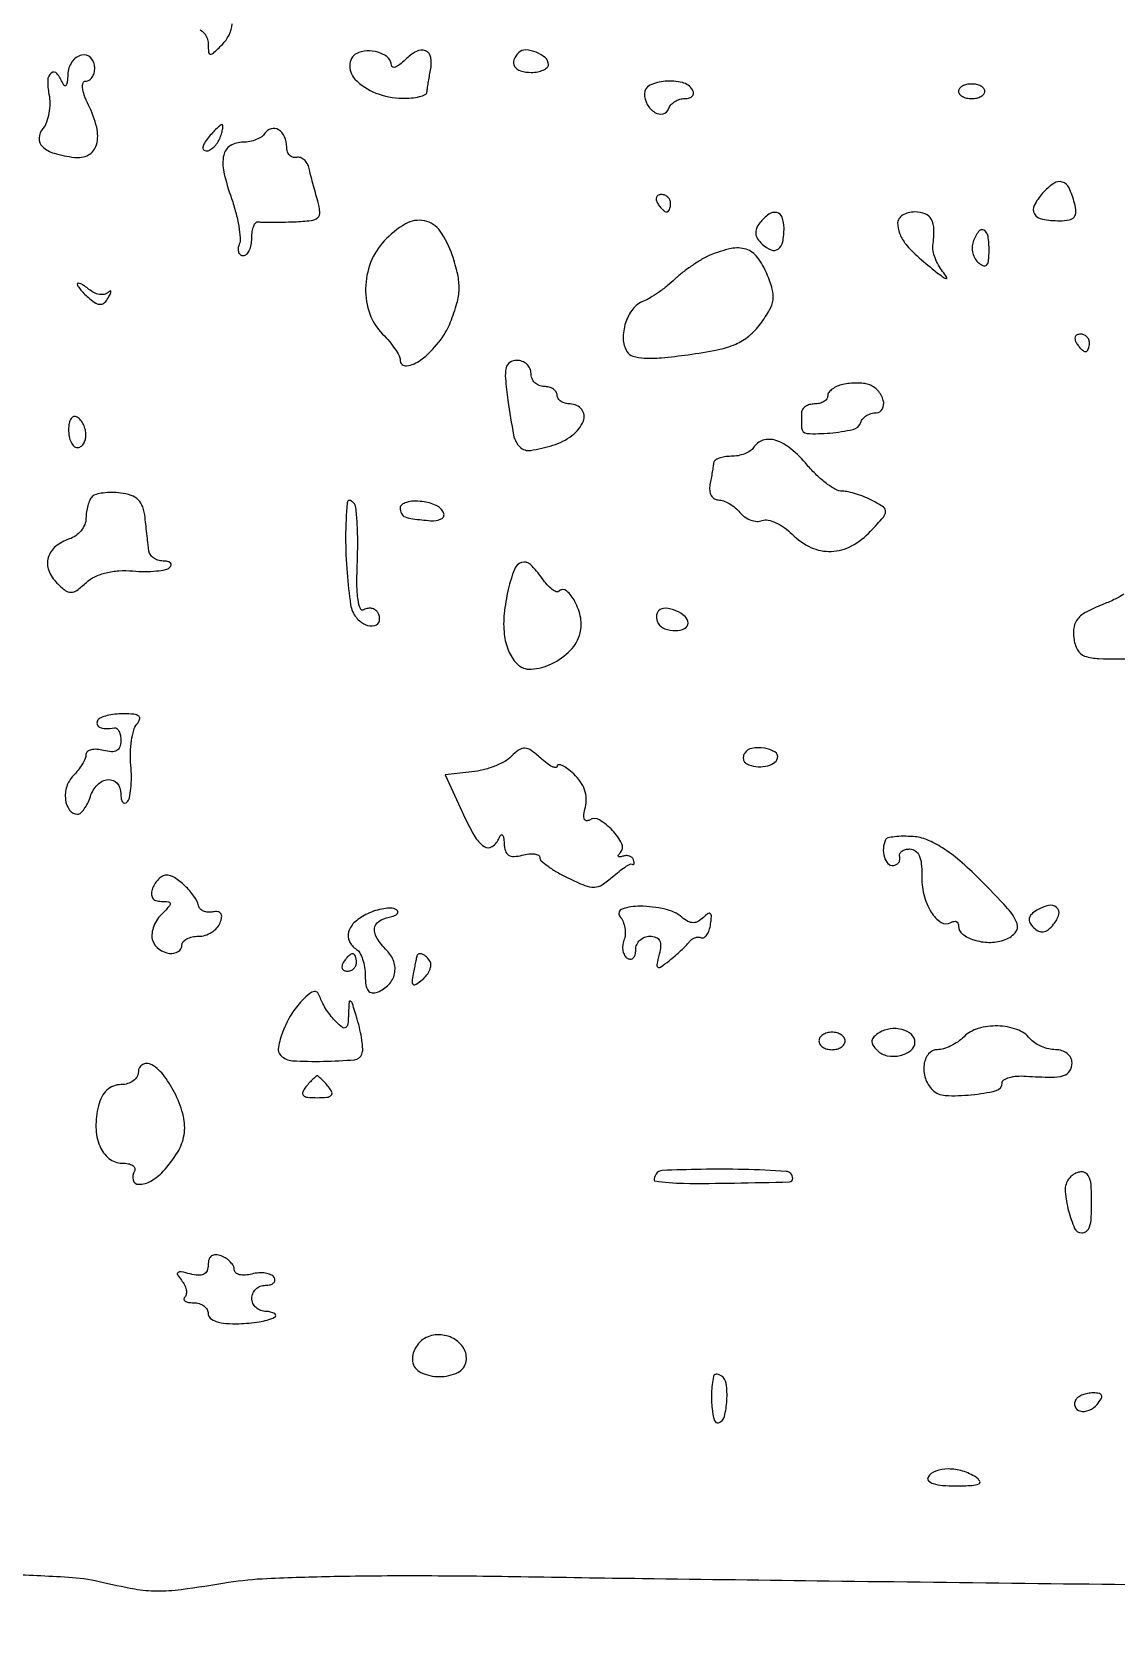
# Model space of a CAD drawing. Extents: x 0 to 5034, y 0 to 2560.
# Drawn here: x 2200.8 to 2325.1, y 1870.3 to 2052.6 of the extents above; entities that cross this region are included whole.
import ezdxf

# ---------------------------------------------------------------- set-up
doc = ezdxf.new("R2010")
doc.units = 0

msp = doc.modelspace()

# ---------------------------------------------------------------- linework, layer by layer
for points in [[(2220.044132, 2052.868529, -0.099917), (2220.546023, 2052.496429, -0.094987), (2220.882642, 2051.940232, -0.088943), (2221, 2051.285714, 0.020319), (2221.040533, 2050.288684, 0.375184), (2221.25, 2050.084892, 0.204178), (2221.611511, 2050.216451, 0.008391), (2222.626681, 2051.198109, 0.173643), (2223.74433, 2053.562689, 0.059902)], [(2325.958173, 1988.203434, -0.027), (2324.81205, 1987.573974, -0.018586), (2323.453354, 1986.981698, 0.025466), (2321.63373, 1986.158534, 0.097306), (2320.66243, 1985.389404, 0.136552), (2320.230191, 1984.460727, 0.07176), (2320.203354, 1983.177834, 0.089695), (2320.626348, 1981.816537, 0.193684), (2321.445573, 1981.115254, 0.07512), (2323.090304, 1980.823778, 0.006583), (2327.336036, 1980.771671, 0.008387)], [(2483.435139, 1872.851407, -0.000217), (2456.690625, 1873.127387, -0.000209), (2433.539205, 1873.386038, -0.000941), (2420, 1873.568445, 0.000646), (2406.950371, 1873.75196, 0.000174), (2386.246875, 1874.009161, 0.000176), (2362.736705, 1874.284763, 0.000182), (2339.5, 1874.54049, -0.000248), (2316.105314, 1874.801008, -0.00023), (2292.120709, 1875.091008, -0.000229), (2270.784059, 1875.368577, -0.000774), (2256.847094, 1875.577856, 0.003359), (2245.194325, 1875.692601, 0.005682), (2235.431853, 1875.612219, 0.006071), (2227.73325, 1875.367791, 0.028792), (2223.347094, 1874.921285, -0.005572), (2217.895555, 1874.109222, -0.035873), (2215.117584, 1873.928362, -0.044209), (2212.580861, 1874.170238, -0.01103), (2208.5, 1875.020789, 0.04251), (2204.996074, 1875.523769, 0.006138), (2197.77488, 1875.851317, 0.00607)]]:
    msp.add_lwpolyline(points, format="xyb")
for points in [[(2204.921053, 2047.75, -0.020908), (2204.859693, 2046.953487, -0.102704), (2204.717133, 2046.528125, -0.451325), (2204.534095, 2046.492009, -0.134342), (2204.337719, 2046.75, 0.078805), (2203.670414, 2047.861188, 0.406336), (2203.023566, 2047.926604, 0.224963), (2202.616175, 2047.098337, 0.050904), (2202.756348, 2045.494254, -0.048918), (2202.853447, 2044.431646, -0.041852), (2202.752063, 2043.311785, -0.043862), (2202.481795, 2042.302369, -0.086073), (2202.069117, 2041.583281, 0.156397), (2201.620251, 2040.467388, 0.227995), (2202.003131, 2039.498001, 0.11761), (2203.351586, 2038.739904, 0.035308), (2205.672097, 2038.251543, 0.159137), (2207.280904, 2038.542282, 0.205765), (2208.203573, 2039.705658, 0.127508), (2208.225559, 2041.703173, 0.053411), (2207.297736, 2044.25, -0.023772), (2206.806779, 2045.384096, -0.061062), (2206.595543, 2046.250883, -0.122842), (2206.664363, 2046.788187, -0.309048), (2206.97432, 2047, 0.144687), (2207.365457, 2047.115605, 0.099394), (2207.698706, 2047.440625, 0.083634), (2207.923284, 2047.926604, 0.066599), (2208, 2048.5, 0.190673), (2207.538198, 2049.666951, 0.270332), (2206.493171, 2049.977784, 0.189121), (2205.384401, 2049.198276, 0.138153)], [(2238.25, 2050.269359, 0.290415), (2237.230509, 2048.98225, 0.220159), (2237.826413, 2047.235639, 0.108971), (2240.227984, 2045.622389, 0.090965), (2243.25, 2045.031803, 0.025749), (2244.309163, 2045.07411, 0.039375), (2245.214663, 2045.229655, 0.045821), (2245.870855, 2045.462074, 0.265258), (2246.076511, 2045.75, -0.012202), (2246.127316, 2046.150861, -0.003176), (2246.228784, 2046.792584, -0.003226), (2246.353805, 2047.522549, -0.003291), (2246.487445, 2048.246029, 0.086851), (2246.510823, 2049.709485, 0.261856), (2245.913323, 2050.464429, 0.226693), (2244.869005, 2050.405077, 0.070812), (2243.58062, 2049.437763, -0.02891), (2242.972681, 2048.896337, -0.074657), (2242.464307, 2048.604754, -0.19), (2242.146163, 2048.605967, -0.306998), (2242, 2048.821583, 0.200426), (2241.667255, 2049.618334, 0.103147), (2240.743456, 2050.215701, 0.086327), (2239.491975, 2050.464462, 0.090146)], [(2256.597766, 2050.264432, 0.104297), (2256.047981, 2049.420792, 0.235241), (2256.116527, 2048.680805, 0.186855), (2256.79516, 2048.16822, 0.069473), (2258, 2048, 0.042713), (2258.765672, 2048.065528, 0.06238), (2259.4125, 2048.262322, 0.081888), (2259.850784, 2048.551578, 0.208972), (2260, 2048.893011, 0.218907), (2259.6448, 2049.665438, 0.081579), (2258.599301, 2050.300655, 0.081237), (2257.401339, 2050.569868, 0.214275)], [(2271, 2045.559017, 0.128079), (2271.318591, 2044.335688, 0.12619), (2272.194596, 2043.415112, 0.196676), (2273.14059, 2043.25199, 0.263723), (2273.774316, 2043.822949, -0.101778), (2274.034693, 2044.272885, -0.070383), (2274.484896, 2044.654241, -0.066973), (2275.048915, 2044.911898, -0.073826), (2275.64235, 2045, 0.070719), (2276.161447, 2045.073789, 0.14589), (2276.503004, 2045.29375, 0.189552), (2276.616301, 2045.61998, 0.129002), (2276.5, 2046, 0.197676), (2275.353596, 2046.830434, 0.079313), (2273.386566, 2046.984744, 0.087866), (2271.618179, 2046.523224, 0.293037)], [(2307, 2045.833333, 0.17482), (2307.114688, 2045.515341, 0.093122), (2307.440625, 2045.244792, 0.073362), (2307.926139, 2045.06169, 0.053595), (2308.5, 2045, 0.053595), (2309.073861, 2045.06169, 0.073362), (2309.559375, 2045.244792, 0.093122), (2309.885312, 2045.515341, 0.17482), (2310, 2045.833333, 0.17482), (2309.885312, 2046.151326, 0.093122), (2309.559375, 2046.421875, 0.073362), (2309.073861, 2046.604977, 0.053595), (2308.5, 2046.666667, 0.053595), (2307.926139, 2046.604977, 0.073362), (2307.440625, 2046.421875, 0.093122), (2307.114688, 2046.151326, 0.17482)], [(2221, 2040.5, 0.035237), (2220.57205, 2039.903434, 0.100348), (2220.396714, 2039.425778, 0.22275), (2220.484197, 2039.128897, 0.214681), (2220.770566, 2039, 0.125677), (2221.201557, 2039.11007, 0.064053), (2221.656816, 2039.440625, 0.05745), (2222.065988, 2039.926337, 0.054778), (2222.361626, 2040.5, 0.019009), (2222.557685, 2041.075405, 0.034664), (2222.666459, 2041.559375, 0.044074), (2222.688496, 2041.904913, 0.407084), (2222.59106, 2042, 0.176553), (2222.395857, 2041.928855, 0.014236), (2221.980891, 2041.559375, 0.017822), (2221.50208, 2041.074599, 0.012711)], [(2227.510081, 2041.016312, -0.106533), (2227.135411, 2040.626691, -0.051189), (2226.52079, 2040.298542, -0.047483), (2225.781491, 2040.07533, -0.049622), (2225.024316, 2040, 0.137307), (2223.542072, 2039.585132, 0.207752), (2222.780089, 2038.507125, 0.108552), (2222.800542, 2036.582831, 0.027116), (2223.677856, 2033.54452, -0.019539), (2224.169059, 2031.935244, -0.022702), (2224.505445, 2030.370697, -0.022486), (2224.668065, 2029.037949, -0.11117), (2224.559523, 2028.29452, 0.066052), (2224.441217, 2027.799286, 0.113514), (2224.493222, 2027.380265, 0.15218), (2224.703544, 2027.104506, 0.155529), (2225.031385, 2027, 0.196096), (2225.401391, 2027.150917, 0.086521), (2225.715469, 2027.5875, 0.06642), (2225.92871, 2028.234506, 0.046464), (2226, 2029, -0.035886), (2226.054452, 2029.757702, -0.059023), (2226.220313, 2030.377714, -0.083952), (2226.463346, 2030.776963, -0.258827), (2226.75, 2030.881579, 0.035128), (2227.215965, 2030.84123, 0.004037), (2228.268635, 2030.83273, 0.004852), (2229.522606, 2030.844899, 0.003938), (2230.866631, 2030.881579, 0.01734), (2232.796693, 2031.016589, 0.155124), (2233.565547, 2031.352871, 0.242932), (2233.815721, 2031.99019, 0.04642), (2233.566446, 2033.25, -0.003878), (2233.286773, 2034.221269, -0.003034), (2232.99779, 2035.279687, -0.003067), (2232.740807, 2036.268212, -0.007492), (2232.566978, 2037, 0.072893), (2232.355915, 2037.554397, 0.087719), (2232.003876, 2037.985938, 0.100732), (2231.568823, 2038.229708, 0.133307), (2231.117163, 2038.25, -0.132087), (2230.691833, 2038.268087, -0.128759), (2230.328167, 2038.496726, -0.110219), (2230.084246, 2038.909359, -0.078743), (2230, 2039.440983, 0.104011), (2229.75273, 2040.616793, 0.149125), (2229.062636, 2041.418656, 0.210223), (2228.219773, 2041.545779, 0.190377)], [(2316.631465, 2034.145267, 0.063051), (2315.666108, 2032.762958, 0.265148), (2315.699899, 2031.788893, 0.213578), (2316.60508, 2031.173713, 0.044049), (2318.573047, 2031, 0.042112), (2319.67345, 2031.092845, 0.176327), (2320.241512, 2031.416148, 0.1915), (2320.442012, 2032.009433, 0.050858), (2320.285674, 2033.015584, 0.044988), (2319.659191, 2034.755062, 0.21193), (2318.878229, 2035.436581, 0.233909), (2317.906495, 2035.280034, 0.05404)], [(2272.5, 2033, 0.029505), (2272.768994, 2032.617226, 0.035638), (2273.066025, 2032.29375, 0.038439), (2273.34829, 2032.065539, 0.151918), (2273.559017, 2032, 0.210953), (2273.727648, 2032.07446, 0.081139), (2273.870461, 2032.29375, 0.061769), (2273.967655, 2032.617151, 0.042167), (2274, 2033, 0.105053), (2273.918938, 2033.381556, 0.099167), (2273.688914, 2033.70625, 0.09642), (2273.345238, 2033.923877, 0.093332), (2272.940983, 2034, 0.108972), (2272.586039, 2033.921712, 0.182303), (2272.3746, 2033.70625, 0.161196), (2272.343488, 2033.3821, 0.082592)], [(2284.222731, 2030.75, 0.072204), (2283.841207, 2030.115392, 0.127626), (2283.754511, 2029.514382, 0.12004), (2283.970627, 2028.92151, 0.059689), (2284.493731, 2028.310111, 0.08885), (2285.520603, 2027.656838, 0.262525), (2286.320941, 2027.756673, 0.186352), (2286.844002, 2028.58222, 0.049109), (2287, 2030.166667, 0.086897), (2286.785451, 2031.391844, 0.259887), (2286.165698, 2031.930553, 0.212536), (2285.265296, 2031.736935, 0.063759)], [(2300.015313, 2030.75, 0.087418), (2300.238059, 2029.570457, 0.071649), (2300.85855, 2028.445615, 0.046946), (2302.015911, 2027.180548, 0.014473), (2303.982767, 2025.5, 0.005617), (2305.132607, 2024.594853, 0.097681), (2305.557467, 2024.383878, 0.685694), (2305.644836, 2024.502498, 0.022533), (2305.171893, 2025.175811, -0.039837), (2304.690084, 2025.9148, -0.03564), (2304.310946, 2026.748333, -0.037434), (2304.079972, 2027.54915, -0.085355), (2304.057609, 2028.175811, 0.034133), (2304.180446, 2030.023416, 0.123566), (2303.893705, 2031.157078, 0.179821), (2303.18404, 2031.781179, 0.091629), (2302, 2032, 0.060695), (2301.236322, 2031.906955, 0.080065), (2300.591998, 2031.632812, 0.098647), (2300.163598, 2031.226684, 0.158219)], [(2241.174314, 2028.685549, 0.097204), (2239.621693, 2026.211223, 0.087794), (2239.046087, 2023.241504, 0.090216), (2239.527583, 2020.325288, 0.110906), (2241, 2018, -0.022173), (2241.765609, 2017.163301, -0.025937), (2242.4125, 2016.303216, -0.026237), (2242.875702, 2015.531415, -0.122627), (2243, 2015.032224, 0.454034), (2243.749088, 2014.377355, 0.128967), (2245.379852, 2015.048711, 0.06381), (2247.413104, 2017.03813, 0.072459), (2248.776851, 2019.39703, 0.025324), (2249.50926, 2021.543134, 0.063161), (2249.759908, 2023.178459, 0.06224), (2249.596024, 2024.838809, 0.024022), (2248.975954, 2027.072859, 0.07472), (2247.600403, 2029.794715, 0.189692), (2245.778245, 2030.985333, 0.185828), (2243.604992, 2030.626531, 0.071502)], [(2308.66643, 2028.573113, 0.087691), (2308.546359, 2027.953708, 0.069301), (2308.629451, 2027.275127, 0.069056), (2308.895426, 2026.642719, 0.085724), (2309.309441, 2026.15815, 0.087384), (2309.859923, 2025.844134, 0.314691), (2310.229039, 2025.944577, 0.151066), (2310.446421, 2026.465273, 0.02391), (2310.5, 2027.585037, 0.0376), (2310.375437, 2029.239097, 0.235779), (2309.90189, 2029.911713, 0.382608), (2309.294506, 2029.765274, 0.059309)], [(2278.5, 2027.035793, 0.034077), (2277.590808, 2026.580041, 0.016827), (2276.5, 2025.886328, 0.016615), (2275.411813, 2025.087367, 0.023286), (2274.5, 2024.298691, -0.020741), (2273.616146, 2023.5263, -0.017121), (2272.614199, 2022.776429, -0.01746), (2271.646233, 2022.151434, -0.043491), (2270.888763, 2021.784144, 0.138995), (2269.672767, 2020.877304, 0.0845), (2268.830558, 2019.279887, 0.084028), (2268.561144, 2017.48433, 0.134514), (2268.99594, 2016.006569, 0.183926), (2269.68819, 2015.476554, 0.059656), (2270.980672, 2015.254052, 0.036163), (2272.97056, 2015.295817, 0.010513), (2276.019694, 2015.645871, 0.015368), (2279.353015, 2016.204553, 0.051925), (2281.459386, 2016.857405, 0.073487), (2282.973805, 2017.788029, 0.058255), (2284.294022, 2019.186312, 0.028255), (2285.348258, 2020.782099, 0.100495), (2285.739883, 2021.936726, 0.101265), (2285.648689, 2023.147818, 0.028933), (2285.026381, 2024.936312, 0.065313), (2283.949254, 2026.803926, 0.152664), (2282.645184, 2027.723591, 0.133059), (2280.921673, 2027.80409, 0.044691)], [(2206, 2023.744889, 0.152428), (2206.081932, 2023.482379, 0.024047), (2206.414473, 2023.047782, 0.024812), (2206.870706, 2022.558874, 0.019407), (2207.410972, 2022.073886, 0.03892), (2208.145752, 2021.554932, 0.150137), (2208.68229, 2021.42416, 0.184594), (2209.132685, 2021.627488, 0.06466), (2209.571298, 2022.201442, 0.016746), (2209.82141, 2022.67047, 0.145908), (2209.860148, 2022.900785, 0.539115), (2209.762019, 2022.949252, 0.051532), (2209.502335, 2022.758676, -0.144798), (2209.088476, 2022.559537, -0.083091), (2208.530184, 2022.562285, -0.070874), (2207.916142, 2022.760494, -0.059816), (2207.342009, 2023.131121, 0.020857), (2206.826529, 2023.523818, 0.04512), (2206.394215, 2023.770845, 0.087861), (2206.108265, 2023.844982, 0.437369)], [(2320.5, 2017, 0.029505), (2320.768994, 2016.617226, 0.035638), (2321.066025, 2016.29375, 0.038439), (2321.34829, 2016.065539, 0.151918), (2321.559017, 2016, 0.210953), (2321.727648, 2016.07446, 0.081139), (2321.870461, 2016.29375, 0.061769), (2321.967655, 2016.617151, 0.042167), (2322, 2017, 0.105053), (2321.918938, 2017.381556, 0.099167), (2321.688914, 2017.70625, 0.09642), (2321.345238, 2017.923877, 0.093332), (2320.940983, 2018, 0.108972), (2320.586039, 2017.921712, 0.182303), (2320.3746, 2017.70625, 0.161196), (2320.343488, 2017.3821, 0.082592)], [(2255.356312, 2010.41707, 0.012699), (2256.005061, 2006.437892, 0.150457), (2256.726689, 2005.070803, 0.23929), (2257.937792, 2004.6739, 0.036197), (2260.500982, 2005.261683, 0.086216), (2262.695528, 2006.375859, 0.133223), (2263.998653, 2008.040732, 0.275694), (2263.812868, 2009.370681, 0.227292), (2262.5, 2010, -0.064853), (2261.926543, 2010.074694, -0.082425), (2261.440625, 2010.29375, -0.098894), (2261.115568, 2010.618646, -0.148195), (2261, 2011, 0.148195), (2260.884432, 2011.381354, 0.098894), (2260.559375, 2011.70625, 0.082425), (2260.073457, 2011.925306, 0.064853), (2259.5, 2012, -0.099038), (2258.927543, 2012.114514, -0.097945), (2258.440625, 2012.440625, -0.097945), (2258.114514, 2012.927543, -0.099038), (2258, 2013.5, 0.108258), (2257.874623, 2014.072277, 0.099669), (2257.519447, 2014.559375, 0.095531), (2256.988629, 2014.885991, 0.090525), (2256.364076, 2015, 0.147431), (2255.572231, 2014.761327, 0.194612), (2255.150229, 2014.145637, 0.076929), (2255.072371, 2012.909358, 0.011389)], [(2293.75, 2012.242116, 0.047658), (2293.080476, 2012.024806, 0.058939), (2292.514062, 2011.69534, 0.070236), (2292.12824, 2011.309967, 0.162852), (2292, 2010.926676, -0.159035), (2291.884661, 2010.573227, -0.096938), (2291.559375, 2010.272211, -0.0787), (2291.073633, 2010.068948, -0.059882), (2290.5, 2010, 0.064853), (2289.926543, 2009.925306, 0.082425), (2289.440625, 2009.70625, 0.098894), (2289.115568, 2009.381354, 0.148195), (2289, 2009, 0.000551), (2289.00048, 2008.564261, 0.000405), (2289.001935, 2008.081308, 0.000409), (2289.004055, 2007.624395, 0.000912), (2289.006587, 2007.276794, 0.39825), (2289.644373, 2006.615231, 0.033288), (2292.249519, 2006.66956, 0.032441), (2294.909156, 2007.077681, 0.263861), (2295.790414, 2007.871241, -0.099859), (2296.037916, 2008.302702, -0.070381), (2296.463069, 2008.668427, -0.067369), (2296.994278, 2008.915488, -0.075342), (2297.551949, 2009, 0.277573), (2298.267619, 2009.430468, 0.190483), (2298.375699, 2010.397413, 0.119773), (2297.745459, 2011.541379, 0.12709), (2296.672681, 2012.238121, 0.055474), (2296.099421, 2012.361715, 0.025042), (2295.330413, 2012.401307, 0.024423), (2294.506, 2012.362144, 0.030583)], [(2205, 2007.059017, 0.0466), (2205.073608, 2006.270941, 0.066561), (2205.29375, 2005.604836, 0.086673), (2205.618015, 2005.155423, 0.195654), (2206, 2005, 0.142666), (2206.38134, 2005.111069, 0.09965), (2206.70625, 2005.423289, 0.08433), (2206.925146, 2005.890182, 0.067639), (2207, 2006.440983, 0.061875), (2206.925833, 2007.038022, 0.051278), (2206.70625, 2007.640225, 0.053305), (2206.382836, 2008.157656, 0.08825), (2206, 2008.5, 0.202618), (2205.621877, 2008.558599, 0.181468), (2205.29375, 2008.33165, 0.104212), (2205.071541, 2007.804599, 0.047867)], [(2283.5, 2005, -0.111412), (2283.123976, 2004.616444, -0.050262), (2282.49335, 2004.29375, -0.046318), (2281.729296, 2004.074077, -0.046881), (2280.940983, 2004, 0.03663), (2280.192192, 2003.94507, 0.052414), (2279.547689, 2003.779687, 0.065681), (2279.090993, 2003.537796, 0.215985), (2278.923489, 2003.25, -0.012203), (2278.872658, 2002.848937, -0.003168), (2278.771045, 2002.20625, -0.003219), (2278.645835, 2001.475, -0.003281), (2278.511973, 2000.75, 0.071152), (2278.480458, 2000.081103, 0.101383), (2278.65404, 1999.514062, 0.124155), (2279.001773, 1999.137928, 0.145404), (2279.466039, 1999, -0.088308), (2280.046125, 1998.896742, -0.043304), (2280.727641, 1998.576836, -0.041159), (2281.397954, 1998.110635, -0.04706), (2281.950668, 1997.559441, 0.067876), (2282.508572, 1997.047432, 0.064889), (2283.191467, 1996.694173, 0.069726), (2283.890615, 1996.546203, 0.10937), (2284.495794, 1996.63676, -0.145209), (2285.160772, 1996.688737, -0.054218), (2286.059139, 1996.392299, -0.047921), (2287.028107, 1995.833866, -0.041725), (2287.922681, 1995.077319, 0.088007), (2290.081511, 1993.568995, 0.118484), (2292.41061, 1993.100723, 0.115261), (2294.745867, 1993.73941, 0.080204), (2296.919686, 1995.414509, 0.009094), (2298.378913, 1997.025522, 0.163774), (2298.642125, 1997.660168, 0.267473), (2298.392671, 1998.171046, 0.02562), (2297.159741, 1998.914509, 0.026172), (2296.27488, 1999.330074, 0.021606), (2295.29346, 1999.681137, 0.022139), (2294.363124, 1999.924696, 0.052995), (2293.654635, 2000, -0.129617), (2292.921201, 2000.19338, -0.031952), (2291.870088, 2000.88125, -0.03056), (2290.728307, 2001.851697, -0.026439), (2289.653454, 2003, 0.043499), (2287.793122, 2004.856424, 0.096082), (2286.045217, 2005.824576, 0.153893), (2284.586101, 2005.837505, 0.182148)], [(2207.712576, 1999.379243, 0.090808), (2207.438671, 1998.98253, 0.035818), (2207.209319, 1998.357239, 0.033974), (2207.052572, 1997.629076, 0.036042), (2207, 1996.900721, -0.098301), (2206.857001, 1996.180397, -0.071494), (2206.439637, 1995.47567, -0.068895), (2205.82148, 1994.893075, -0.077879), (2205.092381, 1994.529321, 0.095742), (2203.513629, 1993.670463, 0.15252), (2202.679485, 1992.394379, 0.159739), (2202.739496, 1990.915375, 0.107421), (2203.661344, 1989.481513, 0.031087), (2204.625531, 1988.630307, 0.17094), (2205.273505, 1988.41379, 0.156292), (2205.947142, 1988.641674, 0.024826), (2207.039784, 1989.536004, -0.07248), (2208.029672, 1990.200017, -0.050545), (2209.297181, 1990.65573, -0.045644), (2210.768686, 1990.882514, -0.036925), (2212.367293, 1990.863126, 0.020347), (2213.769887, 1990.79961, 0.025597), (2215.068719, 1990.860204, 0.025202), (2216.124375, 1991.017802, 0.147764), (2216.61303, 1991.279696, 0.148932), (2216.758238, 1991.552125, 0.260405), (2216.681119, 1991.788411, 0.140253), (2216.360351, 1991.950195, 0.047146), (2215.833333, 1992, -0.08018), (2215.24934, 1992.094255, -0.082595), (2214.731236, 1992.367188, -0.088624), (2214.357594, 1992.77284, -0.113415), (2214.187895, 1993.25, -0.000985), (2214.113937, 1993.896754, -0.000308), (2214.005506, 1994.867188, -0.000307), (2213.885737, 1995.951186, -0.00034), (2213.771229, 1997, 0.056439), (2213.503065, 1998.194558, 0.114012), (2212.993038, 1999.006931, 0.112786), (2212.174147, 1999.518627, 0.054501), (2210.962576, 1999.79591, 0.028384), (2209.938939, 1999.856725, 0.032536), (2208.961202, 1999.795577, 0.034438), (2208.153747, 1999.634956, 0.130786)], [(2236.9375, 1998.666667, 0.023444), (2236.755403, 1994.761549, 0.019863), (2236.920657, 1990.632795, 0.016102), (2237.329448, 1986.995717, 0.138016), (2237.988307, 1985.514089, 0.107235), (2239.002323, 1984.719903, 0.171415), (2240.084367, 1984.599043, 0.298179), (2240.620525, 1985.159853, 0.186347), (2240.447214, 1986.08541, 0.105356), (2240.14684, 1986.399228, 0.099219), (2239.738273, 1986.571754, 0.096338), (2239.28442, 1986.576149, 0.093061), (2238.855865, 1986.41092, -0.463313), (2238.445301, 1986.544323, -0.062964), (2238.176951, 1987.540519, -0.033295), (2238.05165, 1989.307312, -0.011257), (2238.09881, 1991.887428, 0.010684), (2238.145143, 1994.272643, 0.015183), (2238.076641, 1996.392233, 0.011141), (2237.928973, 1998.126327, 0.171185), (2237.673846, 1998.659487, 0.054359), (2237.410776, 1998.870828, 0.140521), (2237.179583, 1998.939558, 0.229234), (2237.017364, 1998.863004, 0.147482)], [(2243, 1998.066422, 0.119629), (2243.153032, 1997.435967, 0.177808), (2243.567274, 1997.055744, 0.069148), (2244.447789, 1996.82848, 0.007844), (2246.5, 1996.625, 0.125287), (2247.721121, 1996.829758, 0.414473), (2247.986537, 1997.514989, 0.185376), (2247.13941, 1998.366379, 0.074374), (2245.531089, 1998.816422, 0.039814), (2244.561617, 1998.859867, 0.063402), (2243.743507, 1998.726634, 0.088849), (2243.19185, 1998.449661, 0.236322)], [(2255.394999, 1988.75, 0.031624), (2254.923383, 1985.962993, 0.054752), (2254.935097, 1983.616303, 0.067713), (2255.420969, 1981.710348, 0.095778), (2256.372105, 1980.245216, 0.220887), (2258.02912, 1979.603986, 0.096602), (2260.360678, 1980.219658, 0.086435), (2262.514196, 1981.767557, 0.13147), (2263.64006, 1983.762986, 0.111529), (2263.69153, 1985.471548, 0.070489), (2263.037358, 1987.364285, 0.100757), (2262.073635, 1988.569902, 0.388153), (2261.197194, 1988.530527, -0.304453), (2260.900019, 1988.472041, -0.065105), (2260.421303, 1988.750459, -0.047634), (2259.855634, 1989.279548, -0.028155), (2259.282991, 1990.006361, 0.045707), (2257.933876, 1991.600426, 0.279352), (2256.928315, 1991.838278, 0.227738), (2256.097641, 1991.048153, 0.03294)], [(2272.624952, 1986.291619, 0.112362), (2272.447014, 1986.008818, 0.077846), (2272.378206, 1985.63587, 0.072274), (2272.425746, 1985.232189, 0.073142), (2272.586203, 1984.86052, 0.166742), (2273.350977, 1984.233457, 0.091719), (2274.556368, 1984.022312, 0.10994), (2275.605693, 1984.266365, 0.288442), (2276, 1984.893011, 0.218838), (2275.648401, 1985.65787, 0.079209), (2274.605117, 1986.298867, 0.079214), (2273.414306, 1986.58367, 0.218914)], [(2208.345492, 1973.75, 0.202658), (2208.274563, 1973.292087, 0.228021), (2208.557744, 1972.952175, 0.107499), (2209.247088, 1972.80262, 0.039037), (2210.25, 1972.881579, -0.218713), (2210.53584, 1972.801225, -0.100835), (2210.779687, 1972.490328, -0.07135), (2210.945157, 1971.993781, -0.044832), (2211, 1971.383369, -0.088371), (2210.876533, 1970.69025, -0.181411), (2210.521595, 1970.278546, -0.142059), (2209.910009, 1970.142964, -0.047964), (2209, 1970.289749, 0.044397), (2208.233848, 1970.418932, 0.075619), (2207.5875, 1970.371895, 0.113191), (2207.158862, 1970.165357, 0.227916), (2207, 1969.834952, -0.102317), (2206.901786, 1969.360028, -0.032877), (2206.571856, 1968.716231, -0.031227), (2206.100282, 1968.0295, -0.030315), (2205.54249, 1967.399633, 0.120826), (2204.795822, 1966.167764, 0.104614), (2204.650708, 1964.660137, 0.131753), (2205.121159, 1963.463244, 0.237915), (2206.039601, 1963, 0.183953), (2206.400876, 1963.13757, 0.053153), (2206.809163, 1963.5875, 0.045735), (2207.196335, 1964.234423, 0.035156), (2207.5, 1965, -0.115978), (2208.313503, 1966.36251, -0.178527), (2209.53754, 1966.951199, -0.247301), (2210.566494, 1966.528337, -0.175778), (2211, 1965.333333, 0.04182), (2211.049566, 1964.741763, 0.121442), (2211.211589, 1964.367839, 0.255082), (2211.448743, 1964.261734, 0.178507), (2211.720304, 1964.38697, 0.14723), (2211.982241, 1964.874478, 0.025411), (2212.140531, 1965.922749, 0.025746), (2212.201927, 1967.212194, 0.020513), (2212.139376, 1968.603662, -0.028289), (2212.097454, 1970.030197, -0.029925), (2212.219174, 1971.425479, -0.031351), (2212.469994, 1972.60496, -0.105517), (2212.834036, 1973.300025, 0.089842), (2213.148389, 1973.857398, 0.318976), (2213.040037, 1974.229677, 0.146054), (2212.495647, 1974.447091, 0.022481), (2211.319472, 1974.5, 0.027659), (2210.324404, 1974.444913, 0.034121), (2209.410302, 1974.279687, 0.036416), (2208.686206, 1974.039862, 0.157428)], [(2255.764504, 1969.621647, -0.07036), (2254.982053, 1969.033086, -0.031998), (2253.821222, 1968.485957, -0.030892), (2252.502613, 1968.056716, -0.036977), (2251.217829, 1967.824221), (2248.144358, 1967.5), (2250.101239, 1963.25, 0.021171), (2251.496827, 1960.528528, 0.110055), (2252.622128, 1959.284684, 0.312549), (2253.55036, 1959.275117, 0.149017), (2254.337719, 1960.25, -0.073498), (2254.539332, 1960.593893, -0.454677), (2254.719408, 1960.60116, -0.156943), (2254.861437, 1960.304347, -0.023178), (2254.921053, 1959.633369, 0.065879), (2255.069361, 1958.788827, 0.17465), (2255.435477, 1958.308438, 0.157578), (2256.053559, 1958.143231, 0.051139), (2257, 1958.289749, -0.035063), (2257.766579, 1958.433746, -0.061101), (2258.4125, 1958.429567, -0.09238), (2258.846459, 1958.289238, -0.275091), (2259, 1958.031284, 0.214664), (2259.175652, 1957.641005, 0.024281), (2259.950379, 1957.019083, 0.025956), (2260.996012, 1956.340024, 0.018264), (2262.235332, 1955.682888, 0.016694), (2264.183391, 1954.818457, 0.102545), (2265.258183, 1954.623016, 0.138746), (2266.16498, 1954.903751, 0.039921), (2267.34032, 1955.807985, -0.016739), (2268.08539, 1956.438215, -0.025409), (2268.776799, 1956.929533, -0.022893), (2269.354322, 1957.261138, -0.26594), (2269.604988, 1957.25, 0.181412), (2269.730913, 1957.223774, 0.291599), (2269.810528, 1957.29375, 0.116256), (2269.819881, 1957.477696, 0.035285), (2269.75, 1957.75, 0.13236), (2269.577601, 1958.010323, 0.100566), (2269.279688, 1958.181771, 0.087856), (2268.900904, 1958.237658, 0.073375), (2268.5, 1958.166667, -0.042005), (2268.159024, 1958.084022, -0.306697), (2268.014703, 1958.152203, -0.297591), (2268.021878, 1958.314328, -0.040694), (2268.252182, 1958.585515, 0.323384), (2268.417295, 1959.609566, 0.073496), (2267.345317, 1961.135496, 0.070024), (2265.840457, 1962.332243, 0.278265), (2264.70883, 1962.320047, -0.165536), (2264.340491, 1962.235558, -0.297079), (2264.108586, 1962.423155, -0.114287), (2264.06399, 1962.943523, -0.028429), (2264.233999, 1963.786811, 0.076012), (2264.338257, 1964.785238, 0.072872), (2264.142761, 1965.78464, 0.068513), (2263.652205, 1966.737417, 0.055795), (2262.891522, 1967.598171, 0.022253), (2262.164693, 1968.199353, 0.050461), (2261.555635, 1968.569202, 0.109588), (2261.16142, 1968.660088, 0.416642), (2261, 1968.5, -0.414754), (2260.839152, 1968.339448, -0.11073), (2260.447413, 1968.428039, -0.050819), (2259.841704, 1968.794851, -0.022377), (2259.118854, 1969.392438, 0.02507), (2258.012717, 1970.296913, 0.142727), (2257.306936, 1970.555955, 0.173697), (2256.647736, 1970.369439, 0.041449)], [(2282.487659, 1969.980032, 0.086456), (2282.347192, 1969.629461, 0.102024), (2282.345313, 1969.272696, 0.11056), (2282.481778, 1968.965717, 0.11748), (2282.733688, 1968.754232, 0.085984), (2283.764165, 1968.443417, 0.076224), (2284.8851, 1968.477903, 0.087776), (2285.803236, 1968.82141, 0.194412), (2286.25, 1969.404671, 0.34024), (2285.96037, 1970.116771, 0.094491), (2284.74709, 1970.546191, 0.079865), (2283.313066, 1970.535234, 0.215807)], [(2298.627527, 1960.061298, 0.091797), (2298.381568, 1959.08452, 0.087753), (2298.495348, 1958.067938, 0.111745), (2298.907424, 1957.32966, 0.23911), (2299.5, 1957.1, 0.093907), (2299.862485, 1957.206961, 0.113761), (2300.132812, 1957.435, 0.119228), (2300.267928, 1957.749164, 0.11039), (2300.25, 1958.1, -0.16578), (2300.269736, 1958.442114, -0.134371), (2300.494416, 1958.735625, -0.100328), (2300.90338, 1958.933343, -0.062668), (2301.433117, 1959, -0.162882), (2302.040644, 1958.796695, -0.125161), (2302.481123, 1958.247416, -0.08054), (2302.732163, 1957.326564, -0.033473), (2302.781922, 1956.034642, 0.068069), (2303.024688, 1953.785126, 0.076156), (2303.863704, 1951.775218, 0.108813), (2304.999624, 1950.59019, 0.293886), (2306.113307, 1950.570027, -0.084072), (2306.452048, 1950.707619, -0.162821), (2306.739534, 1950.677399, -0.181209), (2306.930781, 1950.485894, -0.106954), (2307, 1950.166006, 0.234427), (2307.45043, 1949.258097, 0.086269), (2308.756573, 1948.582066, 0.072285), (2310.480204, 1948.301817, 0.081227), (2312.140877, 1948.544713, 0.123834), (2313.482192, 1949.374007, 0.294702), (2313.702207, 1950.473721, 0.092696), (2312.625405, 1952.189022, 0.009988), (2309.364703, 1955.582665, 0.018824), (2307.129129, 1957.655963, 0.035197), (2305.150427, 1959.128418, 0.044288), (2303.384524, 1960.049711, 0.080983), (2301.807096, 1960.420278, 0.018451), (2300.668841, 1960.45697, 0.026945), (2299.667644, 1960.398283, 0.02543), (2298.886362, 1960.269574, 0.235968)], [(2214.638374, 1954.5, 0.076456), (2214.502899, 1953.876014, 0.159479), (2214.627027, 1953.40006, 0.16654), (2215.002773, 1953.10278, 0.085025), (2215.602813, 1953, -0.026152), (2216.454706, 1952.955413, -0.381821), (2216.641041, 1952.75, -0.191013), (2216.502992, 1952.394304, -0.009426), (2215.613918, 1951.471061, 0.061045), (2215.071286, 1950.776861, 0.057683), (2214.699927, 1949.959124, 0.062084), (2214.546188, 1949.146763, 0.107774), (2214.649478, 1948.471061, 0.144173), (2215.381831, 1947.513237, 0.123615), (2216.561615, 1947.034255, 0.172287), (2217.571172, 1947.240528, 0.262819), (2218, 1948, -0.182536), (2218.144157, 1948.381715, -0.0909), (2218.556072, 1948.70625, -0.070807), (2219.168668, 1948.926137, -0.050854), (2219.893011, 1949, 0.074541), (2220.660856, 1949.115111, 0.06444), (2221.403562, 1949.452425, 0.066855), (2222.009833, 1949.951304, 0.095879), (2222.377041, 1950.540169, 0.056122), (2222.54475, 1951.185433, 0.183748), (2222.449653, 1951.608145, 0.220162), (2222.116571, 1951.81358, 0.080431), (2221.549607, 1951.790169, -0.068962), (2220.989171, 1951.754209, -0.082659), (2220.476106, 1951.878987, -0.095856), (2220.088994, 1952.14079, -0.137244), (2219.887006, 1952.5, 0.098304), (2219.376802, 1953.596683, 0.045758), (2218.334486, 1954.778225, 0.045444), (2217.140734, 1955.715546, 0.144702), (2216.178417, 1956, 0.13086), (2215.767022, 1955.890454, 0.063019), (2215.328198, 1955.559375, 0.056057), (2214.930156, 1955.073715, 0.052089)], [(2239.25, 1951.574343, 0.071571), (2237.832082, 1950.647365, 0.13868), (2237.103452, 1949.518775, 0.187445), (2237.18438, 1948.410732, 0.144423), (2238, 1947.5, -0.129543), (2238.384443, 1947.095167, -0.045759), (2238.70625, 1946.355694, -0.041688), (2238.926143, 1945.44003, -0.038107), (2239, 1944.472368, 0.035801), (2239.076887, 1943.399947, 0.127907), (2239.340964, 1942.771101, 0.209144), (2239.789997, 1942.522024, 0.115638), (2240.422681, 1942.608704, 0.110399), (2241.698616, 1943.456219, 0.138843), (2242.361949, 1944.703887, 0.13935), (2242.271533, 1946.110577, 0.111532), (2241.45751, 1947.399633, -0.052172), (2240.358792, 1948.755134, -0.164898), (2240.073451, 1949.872408, -0.228239), (2240.553365, 1950.699815, -0.100531), (2241.75, 1951.200137, 0.03844), (2242.357401, 1951.369857, 0.130318), (2242.692188, 1951.603094, 0.296936), (2242.723635, 1951.851668, 0.157729), (2242.5, 1952.084933, 0.123592), (2241.962201, 1952.220913, 0.039408), (2241.132812, 1952.156876, 0.036579), (2240.184794, 1951.935947, 0.033521)], [(2268.195844, 1951.262735, -0.075783), (2268.546912, 1950.679656, -0.05584), (2268.754894, 1949.953958, -0.056007), (2268.796736, 1949.202883, -0.077696), (2268.65555, 1948.54476, 0.066144), (2268.509891, 1947.934531, 0.071976), (2268.535178, 1947.32539, 0.080917), (2268.721202, 1946.810469, 0.127958), (2269.043674, 1946.473008, 0.14801), (2269.40646, 1946.37662, 0.191608), (2269.719079, 1946.513546, 0.133038), (2269.930293, 1946.886908, 0.062657), (2270, 1947.440983, -0.102809), (2270.123628, 1948.035881, -0.098755), (2270.474885, 1948.542039, -0.097013), (2270.999574, 1948.881194, -0.095392), (2271.616631, 1949, -0.088802), (2272.31611, 1948.874783, -0.185479), (2272.725362, 1948.515068, -0.140813), (2272.854162, 1947.889809, -0.044816), (2272.695306, 1946.942849, 0.012332), (2272.416762, 1945.759173, 0.307328), (2272.537689, 1945.464882, 0.308973), (2272.85501, 1945.469563, 0.012413), (2273.828674, 1946.192849, 0.011658), (2274.513408, 1946.754594, 0.010822), (2275.188765, 1947.361426, 0.010874), (2275.765895, 1947.927124, 0.035403), (2276.111803, 1948.33541, -0.076173), (2276.405136, 1948.629474, -0.073286), (2276.776794, 1948.826892, -0.077914), (2277.167465, 1948.900591, -0.108206), (2277.516474, 1948.83541, 0.236862), (2277.840014, 1948.856452, 0.109322), (2278.15752, 1949.150982, 0.072596), (2278.422001, 1949.684531, 0.04241), (2278.585369, 1950.380699, 0.020659), (2278.67785, 1951.263164, 0.224686), (2278.549055, 1951.586632, 0.36038), (2278.276169, 1951.602493, 0.037936), (2277.754492, 1951.154492, -0.066727), (2277.160185, 1950.700685, -0.132489), (2276.590989, 1950.552041, -0.121022), (2275.988922, 1950.705052, -0.050788), (2275.290088, 1951.174211, 0.119913), (2273.368156, 1952.112198, 0.050762), (2270.498571, 1952.440505, 0.084454), (2268.43809, 1952.116371, 0.52682)], [(2315.960613, 1951.975658, 0.052869), (2315.347795, 1951.500818, 0.157747), (2315.099713, 1951.039084, 0.175012), (2315.181591, 1950.551588, 0.068226), (2315.600741, 1949.999259, 0.078798), (2316.170559, 1949.585429, 0.159006), (2316.712935, 1949.500413, 0.132469), (2317.270013, 1949.751394, 0.04788), (2317.89094, 1950.368591, 0.104703), (2318.480855, 1951.490518, 0.296225), (2318.230829, 1952.297217, 0.234486), (2317.287723, 1952.521642, 0.081818)], [(2236.5, 1946, 0.082592), (2236.343488, 1945.6179, 0.161196), (2236.3746, 1945.29375, 0.182303), (2236.586039, 1945.078288, 0.108972), (2236.940983, 1945, 0.093332), (2237.345238, 1945.076123, 0.09642), (2237.688914, 1945.29375, 0.099167), (2237.918938, 1945.618444, 0.105053), (2238, 1946, 0.042167), (2237.967655, 1946.382849, 0.061769), (2237.870461, 1946.70625, 0.081139), (2237.727648, 1946.92554, 0.210953), (2237.559017, 1947, 0.151918), (2237.34829, 1946.934461, 0.038439), (2237.066025, 1946.70625, 0.035638), (2236.768994, 1946.382774, 0.029505)], [(2244.923489, 1946.75, 0.022627), (2244.879465, 1946.578838, 0.001278), (2244.768639, 1946.042982, 0.001959), (2244.640817, 1945.40412, 0.001435), (2244.503782, 1944.694193, 0.020367), (2244.366074, 1943.76469, 0.292577), (2244.508535, 1943.479244, 0.295382), (2244.825868, 1943.490613, 0.020624), (2245.569283, 1944.057499, 0.053729), (2246.06743, 1944.570492, 0.066817), (2246.403198, 1945.143652, 0.080372), (2246.533867, 1945.6868, 0.158628), (2246.429973, 1946.113307, 0.058821), (2246.014609, 1946.636426, 0.095878), (2245.545492, 1946.951231, 0.167479), (2245.158717, 1946.977568, 0.257983)], [(2231.770866, 1941.628009, 0.059367), (2230.536349, 1940.059499, 0.045125), (2229.568189, 1938.095626, 0.045343), (2229.049371, 1936.272235, 0.247894), (2229.341815, 1935.324852, 0.184694), (2230.66952, 1934.731735, 0.018433), (2234.211213, 1934.668007, 0.015825), (2237.765479, 1934.847713, 0.292004), (2238.622851, 1935.5, 0.101042), (2238.709688, 1936.071437, 0.021008), (2238.615332, 1937.0875, 0.02126), (2238.402213, 1938.278128, 0.018663), (2238.081145, 1939.5, 0.003302), (2237.53101, 1941.272888, 0.167765), (2237.317349, 1941.559905, 0.578731), (2237.156212, 1941.481902, 0.008424), (2237.085953, 1940.178571, -0.016829), (2236.997608, 1938.930427, -0.219187), (2236.766045, 1938.540476, -0.327187), (2236.391126, 1938.551366, -0.030996), (2235.660714, 1939.196429, -0.028688), (2235.114547, 1939.809142, -0.021244), (2234.581083, 1940.543583, -0.021611), (2234.135542, 1941.282662, -0.044412), (2233.866071, 1941.901786, 0.075753), (2233.556253, 1942.507249, 0.275828), (2233.17585, 1942.671834, 0.144529), (2232.651015, 1942.439341, 0.020334)], [(2307.627052, 1937.484195, -0.046139), (2306.943259, 1936.916164, -0.037219), (2306.117232, 1936.435982, -0.038525), (2305.280559, 1936.1065, -0.074673), (2304.571429, 1936, 0.227687), (2303.568438, 1935.518291, 0.138768), (2303.046964, 1934.283296, 0.109761), (2303.196541, 1932.711597, 0.118517), (2303.999283, 1931.400717, 0.187309), (2305.472949, 1930.751312, 0.035622), (2308.458358, 1930.830359, 0.034031), (2311.306478, 1931.306726, 0.347291), (2312, 1932.184773, -0.258267), (2312.197768, 1932.542108, -0.070588), (2312.807813, 1932.813717, -0.052712), (2313.696448, 1932.968645, -0.033294), (2314.75, 1932.969404, 0.011223), (2317.630737, 1932.844308, 0.076306), (2319.03857, 1933.030317, 0.186147), (2319.73471, 1933.561462, 0.138616), (2320, 1934.5, 0.124374), (2319.855463, 1935.07207, 0.100781), (2319.448468, 1935.559375, 0.090529), (2318.83968, 1935.886847, 0.078397), (2318.122445, 1936, -0.058835), (2317.325809, 1936.094066, -0.043769), (2316.485177, 1936.375027, -0.044593), (2315.728212, 1936.787736, -0.072573), (2315.185333, 1937.276687, 0.136694), (2313.685105, 1938.317137, 0.076956), (2311.489332, 1938.719097, 0.076237), (2309.251512, 1938.438514, 0.127811)], [(2291, 1937, 0.148195), (2291.115568, 1936.618646, 0.098894), (2291.440625, 1936.29375, 0.082425), (2291.926543, 1936.074694, 0.064853), (2292.5, 1936, 0.064853), (2293.073457, 1936.074694, 0.082425), (2293.559375, 1936.29375, 0.098894), (2293.884432, 1936.618646, 0.148195), (2294, 1937, 0.148195), (2293.884432, 1937.381354, 0.098894), (2293.559375, 1937.70625, 0.082425), (2293.073457, 1937.925306, 0.064853), (2292.5, 1938, 0.064853), (2291.926543, 1937.925306, 0.082425), (2291.440625, 1937.70625, 0.098894), (2291.115568, 1937.381354, 0.148195)], [(2297.917675, 1937.949121, 0.050582), (2297.288944, 1937.466525, 0.177966), (2297.064941, 1937.017593, 0.176332), (2297.18405, 1936.527683, 0.049497), (2297.691142, 1935.908858, 0.152099), (2298.828218, 1935.311796, 0.100145), (2300.316801, 1935.338584, 0.113267), (2301.544649, 1935.921421, 0.229411), (2302, 1936.861626, 0.215035), (2301.607762, 1937.731487, 0.116324), (2300.552339, 1938.297085, 0.096381), (2299.172548, 1938.391299, 0.10781)], [(2213, 1933.468615, -0.133862), (2212.847326, 1932.908568, -0.100475), (2212.418097, 1932.431406, -0.087346), (2211.776033, 1932.110328, -0.072491), (2211.019052, 1932, 0.092719), (2210.141975, 1931.835946, 0.096098), (2209.395886, 1931.366702, 0.085607), (2208.817004, 1930.600405, 0.057629), (2208.428758, 1929.572172, 0.064767), (2208.140106, 1927.106794, 0.094453), (2208.57598, 1924.969166, 0.124072), (2209.637098, 1923.533145, 0.173597), (2211.126405, 1923, -0.045872), (2211.849384, 1922.933531, -0.099859), (2212.36399, 1922.726548, -0.177867), (2212.590205, 1922.420978, -0.212826), (2212.542705, 1922.069098, 0.205477), (2212.393122, 1921.067589, 0.340511), (2213.035698, 1920.571604, 0.132301), (2214.447206, 1920.950293, 0.074031), (2215.846795, 1922.065928, 0.049914), (2217.487591, 1924.223043, 0.097124), (2218.240441, 1926.242174, 0.099545), (2218.165818, 1928.36226, 0.054404), (2217.289141, 1930.822421, 0.048082), (2215.995453, 1932.946224, 0.093976), (2214.537474, 1934.278005, 0.263177), (2213.516734, 1934.316922, 0.280589)], [(2232.207482, 1931.75, 0.067294), (2231.832783, 1931.150135, 0.316493), (2231.90499, 1930.772811, 0.17039), (2232.384486, 1930.552244, 0.023404), (2233.5, 1930.5, 0.023404), (2234.615514, 1930.552244, 0.17039), (2235.09501, 1930.772811, 0.316493), (2235.167217, 1931.150135, 0.067294), (2234.792518, 1931.75, 0.011253), (2234.376532, 1932.228882, 0.016098), (2233.98491, 1932.632812, 0.011953), (2233.646504, 1932.944783, 0.182194), (2233.5, 1933, 0.182194), (2233.353496, 1932.944783, 0.011953), (2233.01509, 1932.632812, 0.016098), (2232.623468, 1932.228882, 0.011253)], [(2272.344738, 1921.75, 0.031187), (2272.18934, 1921.459005, 0.05942), (2272.108679, 1921.20671, 0.09902), (2272.109853, 1921.030456, 0.314273), (2272.190983, 1920.953694, 0.034654), (2275.494242, 1920.690652, 0.007231), (2281.308972, 1920.715532, 0.001853), (2287.617974, 1920.857171, 0.406744), (2288.000438, 1921.25, 0.097356), (2287.943217, 1921.540193, 0.091256), (2287.779816, 1921.794678, 0.091164), (2287.536348, 1921.974506, 0.096904), (2287.25, 1922.051031, 0.010971), (2282.364477, 1922.275899, 0.011062), (2277.487307, 1922.285314, 0.004484), (2273.040094, 1922.155591, 0.249975)], [(2319.528423, 1921.045989, 0.162388), (2319.218323, 1919.731118, 0.041337), (2319.600553, 1917.543587, 0.039588), (2320.302193, 1915.526432, 0.297573), (2321.108408, 1915, 0.173445), (2321.660963, 1915.19762, 0.143106), (2322.01608, 1915.717173, 0.065447), (2322.201828, 1916.712043, 0.013469), (2322.25, 1918.5, 0.013678), (2322.200691, 1920.302084, 0.068426), (2322.008981, 1921.291706, 0.14947), (2321.639002, 1921.804795, 0.163771), (2321.059017, 1922, 0.086219), (2320.655487, 1921.929895, 0.053387), (2320.221249, 1921.719759, 0.051619), (2319.823741, 1921.41092, 0.063474)], [(2221, 1911.351984, -0.092916), (2220.872639, 1910.672546, -0.184372), (2220.510417, 1910.27204, -0.137777), (2219.883404, 1910.146851, -0.044784), (2218.942849, 1910.304694, 0.015471), (2217.916506, 1910.539425, 0.207231), (2217.547339, 1910.458893, 0.394011), (2217.494052, 1910.191455, 0.034697), (2217.934173, 1909.579316, -0.054018), (2218.286413, 1909.047265, -0.069199), (2218.481374, 1908.493801, -0.084569), (2218.496919, 1908.004648, -0.163543), (2218.324657, 1907.657991, 0.207794), (2218.227052, 1907.410492, 0.244364), (2218.349535, 1907.193285, 0.107049), (2218.737347, 1907.045215, 0.037878), (2219.333333, 1907, -0.073381), (2219.970141, 1906.906035, -0.087894), (2220.510241, 1906.632812, -0.10062), (2220.871185, 1906.226682, -0.132384), (2220.999402, 1905.75, 0.224752), (2221.242135, 1905.23664, 0.093047), (2221.932309, 1904.858338, 0.059389), (2223.037158, 1904.637587, 0.026796), (2224.516679, 1904.60061, 0.032067), (2226.847668, 1904.817322, 0.065405), (2228.607154, 1905.337473, 0.618624), (2228.625676, 1905.751277, 0.127567), (2227.666667, 1906, -0.088788), (2227.030326, 1906.113896, -0.094932), (2226.489583, 1906.440625, -0.09994), (2226.127828, 1906.927758, -0.110331), (2226, 1907.5, -0.103052), (2226.119235, 1908.072373, -0.098802), (2226.457961, 1908.559375, -0.09695), (2226.963945, 1908.885705, -0.095165), (2227.559017, 1909, 0.05878), (2228.115829, 1909.065685, 0.126121), (2228.495569, 1909.266173, 0.191145), (2228.641142, 1909.562686, 0.159385), (2228.558021, 1909.90612, 0.15438), (2228.198685, 1910.21553, 0.064046), (2227.575304, 1910.392509, 0.054994), (2226.805232, 1910.422423, 0.046215), (2225.999004, 1910.289489, -0.045965), (2225.233315, 1910.162846, -0.077898), (2224.587207, 1910.216878, -0.11583), (2224.159208, 1910.434043, -0.221158), (2224, 1910.77638, 0.12625), (2223.889985, 1911.205139, 0.063945), (2223.559375, 1911.658524, 0.057298), (2223.073668, 1912.066427, 0.054472), (2222.5, 1912.361626, 0.077291), (2221.870753, 1912.497149, 0.164022), (2221.395781, 1912.367081, 0.166321), (2221.100729, 1911.977935, 0.079946)], [(2245.812684, 1902.915049, 0.078235), (2245.206061, 1902.438036, 0.065316), (2244.730778, 1901.769243, 0.066871), (2244.453294, 1901.01807, 0.091766), (2244.426498, 1900.299841, 0.250268), (2245.379413, 1899.009745, 0.111966), (2247.500769, 1898.532826, 0.111797), (2249.622518, 1899.017396, 0.249456), (2250.575182, 1900.311285, 0.171475), (2250.288925, 1901.768907, 0.135039), (2249.124861, 1902.894903, 0.122888), (2247.451253, 1903.332554, 0.131101)], [(2278.9, 1898.559017, 0.033233), (2278.690446, 1896.671547, 0.038466), (2278.749683, 1894.864242, 0.043036), (2279.018348, 1893.50882, 0.412385), (2279.484527, 1893.25, 0.26794), (2280.163613, 1893.947864, 0.048083), (2280.449591, 1895.813688, 0.04802), (2280.372963, 1897.729844, 0.223957), (2279.786222, 1898.632122, 0.056924), (2279.477858, 1898.777237, 0.102463), (2279.201578, 1898.811086, 0.149976), (2279.002191, 1898.73144, 0.18094)], [(2320.439699, 1895.902432, 0.224307), (2320.34949, 1895.10226, 0.259634), (2320.912648, 1894.594515, 0.153551), (2321.957775, 1894.677327, 0.124203), (2322.870817, 1895.344344, 0.031082), (2323.350581, 1896.001551, 0.224487), (2323.398805, 1896.379874, 0.276877), (2323.139755, 1896.60512, 0.043901), (2322.440135, 1896.666667, 0.045576), (2321.820558, 1896.610073, 0.045718), (2321.222161, 1896.442173, 0.049747), (2320.729936, 1896.195636, 0.113856)], [(2303.5, 1887, 0.353927), (2303.550877, 1886.600799, 0.11662), (2304.098287, 1886.278955, 0.054884), (2305.170669, 1886.073097, 0.021008), (2306.690983, 1886.015313, 0.010352), (2308.528437, 1886.06075, 0.089658), (2309.323367, 1886.242073, 0.454106), (2309.426329, 1886.557873, 0.115435), (2309, 1887, 0.071118), (2307.467665, 1887.705986, 0.072562), (2305.809534, 1887.947895, 0.084249), (2304.377549, 1887.704882, 0.171919)]]:
    msp.add_lwpolyline(points, format="xyb", close=True)

doc.saveas('drawing.dxf')
